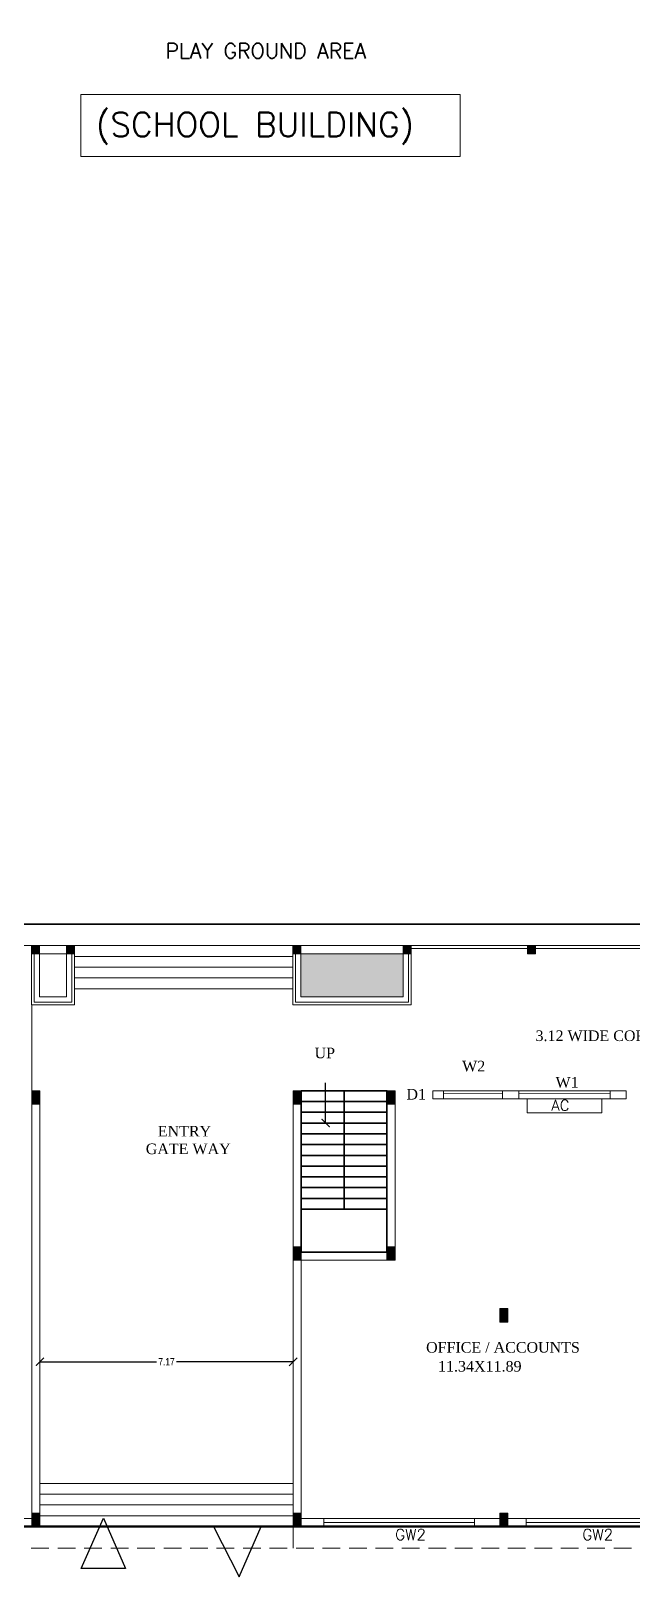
# Model space of a CAD drawing. Header units: metres. Extents: x 43 to 977, y 102 to 459.
# Drawn here: x 443.44 to 460.48, y 137.76 to 181.91 of the extents above; entities that cross this region are included whole.
import ezdxf

# ---------------------------------------------------------------- set-up
doc = ezdxf.new("R2010")
doc.units = ezdxf.units.M
doc.header["$MEASUREMENT"] = 0
doc.header["$PDMODE"] = 3
doc.linetypes.add('HIDDEN', pattern=[0.375, 0.25, -0.125])
doc.layers.get('0').update_dxf_attribs({"lineweight": 0})
doc.layers.get('Defpoints').update_dxf_attribs({"lineweight": 0})
for name, color, linetype, lineweight in [('BLK_1_FLR_0_BLT_UP_AREA_DEDUCT_EXISTING', 4, 'Continuous', 35), ('Column', 1, 'Continuous', 0), ('fence', 15, 'Continuous', 0), ('hatch', 7, 'Continuous', 0), ('Staircase', 140, 'Continuous', 0), ('TEXT', 130, 'Continuous', 0), ('TKT', 3, 'Continuous', 0), ('WAL', 6, 'Continuous', 0), ('WALL', 7, 'Continuous', 0), ('WALL200', 41, 'Continuous', 0), ('WIN', 13, 'Continuous', 0)]:
    doc.layers.add(name, color=color, linetype=linetype, lineweight=lineweight)
doc.layers.add('BLK_1_FLR_0_BLT_UP_AREA_EXISTING', color=15, linetype='Continuous')
doc.styles.get("Standard").update_dxf_attribs({"font": 'romans.shx'})
doc.styles.add('style2', font='romantic.ttf')
doc.styles.add('visa', font='swissc.ttf')
doc.dimstyles.new('o3', dxfattribs={"dimscale": 0.23, "dimtxt": 0.9, "dimasz": 1, "dimexe": 5, "dimexo": 9, "dimgap": 0.23, "dimtad": 0, "dimzin": 3, "dimdsep": 46, "dimtxsty": 'visa', "dimblk": 'ARCHTICK', "dimcen": 0.09, "dimse1": 1, "dimse2": 1, "dimclrd": 7, "dimclre": 256, "dimclrt": 7, "dimadec": 0, "dimazin": 0, "dimtfac": 0.23, "dimtofl": 0, "dimtmove": 2, "dimatfit": 1, "dimldrblk": 'ARCHTICK', "dimfxl": 0, "dimtolj": 1, "dimtzin": 0, "dimarcsym": 0})

# ---------------------------------------------------------------- blocks, each defined once
blk = doc.blocks.new('_ArchTick')
at = {"color": 0, "const_width": 0.15}
blk.add_lwpolyline([(-0.5, -0.5), (0.5, 0.5)], dxfattribs=at)
blk = doc.blocks.new('*D605')
at = {"layer": 'Defpoints', "color": 0, "lineweight": 30}
for p in [(435.997, 139.779), (443.461, 139.932), (443.461, 134.721)]:
    blk.add_point(p, dxfattribs=at)
at = {"layer": 'WALL', "color": 7, "lineweight": -2}
for p, q in [((435.997, 134.721), (439.295, 134.721)), ((443.461, 134.721), (440.162, 134.721))]:
    blk.add_line(p, q, dxfattribs=at)
at = {"layer": 'WALL', "color": 7, "lineweight": -2, "xscale": 0.23, "yscale": 0.23, "zscale": 0.23, "rotation": 180}
blk.add_blockref('_ArchTick', (435.997, 134.721), dxfattribs=at)
at = {"layer": 'WALL', "color": 7, "lineweight": -2, "xscale": 0.23, "yscale": 0.23, "zscale": 0.23}
blk.add_blockref('_ArchTick', (443.461, 134.721), dxfattribs=at)
at = {"layer": 'WALL', "color": 7, "insert": (439.729, 134.721), "char_height": 0.345, "attachment_point": 5, "style": 'visa'}
blk.add_mtext('\\A1;7.46', dxfattribs=at)
blk = doc.blocks.new('*D606')
at = {"layer": 'Defpoints', "color": 0, "lineweight": 30}
for p in [(443.461, 139.932), (443.689, 139.932), (443.689, 134.721)]:
    blk.add_point(p, dxfattribs=at)
at = {"layer": 'WALL', "color": 7, "lineweight": -2}
blk.add_line((443.461, 134.721), (443.689, 134.721), dxfattribs=at)
at = {"layer": 'WALL', "color": 7, "lineweight": -2, "xscale": 0.23, "yscale": 0.23, "zscale": 0.23, "rotation": 180}
blk.add_blockref('_ArchTick', (443.461, 134.721), dxfattribs=at)
at = {"layer": 'WALL', "color": 7, "lineweight": -2, "xscale": 0.23, "yscale": 0.23, "zscale": 0.23}
blk.add_blockref('_ArchTick', (443.689, 134.721), dxfattribs=at)
at = {"layer": 'WALL', "color": 7, "insert": (443.587, 135.032), "char_height": 0.345, "attachment_point": 5, "style": 'visa'}
blk.add_mtext('\\A1;0.23', dxfattribs=at)
blk = doc.blocks.new('*D607')
at = {"layer": 'Defpoints', "color": 0, "lineweight": 30}
for p in [(450.86, 141.341), (443.689, 139.932), (450.86, 134.721)]:
    blk.add_point(p, dxfattribs=at)
at = {"layer": 'WALL', "color": 7, "lineweight": -2}
for p, q in [((443.689, 134.721), (446.842, 134.721)), ((450.86, 134.721), (447.707, 134.721))]:
    blk.add_line(p, q, dxfattribs=at)
at = {"layer": 'WALL', "color": 7, "lineweight": -2, "xscale": 0.23, "yscale": 0.23, "zscale": 0.23, "rotation": 180}
blk.add_blockref('_ArchTick', (443.689, 134.721), dxfattribs=at)
at = {"layer": 'WALL', "color": 7, "lineweight": -2, "xscale": 0.23, "yscale": 0.23, "zscale": 0.23}
blk.add_blockref('_ArchTick', (450.86, 134.721), dxfattribs=at)
at = {"layer": 'WALL', "color": 7, "insert": (447.274, 134.721), "char_height": 0.345, "attachment_point": 5, "style": 'visa'}
blk.add_mtext('\\A1;7.17', dxfattribs=at)
blk = doc.blocks.new('*D608')
at = {"layer": 'Defpoints', "color": 0, "lineweight": 30}
for p in [(450.86, 141.341), (451.088, 141.341), (451.088, 134.721)]:
    blk.add_point(p, dxfattribs=at)
at = {"layer": 'WALL', "color": 7, "lineweight": -2}
blk.add_line((450.86, 134.721), (451.088, 134.721), dxfattribs=at)
at = {"layer": 'WALL', "color": 7, "lineweight": -2, "xscale": 0.23, "yscale": 0.23, "zscale": 0.23, "rotation": 180}
blk.add_blockref('_ArchTick', (450.86, 134.721), dxfattribs=at)
at = {"layer": 'WALL', "color": 7, "lineweight": -2, "xscale": 0.23, "yscale": 0.23, "zscale": 0.23}
blk.add_blockref('_ArchTick', (451.088, 134.721), dxfattribs=at)
at = {"layer": 'WALL', "color": 7, "insert": (450.986, 134.974), "char_height": 0.345, "attachment_point": 5, "style": 'visa'}
blk.add_mtext('\\A1;0.23', dxfattribs=at)
blk = doc.blocks.new('*D609')
at = {"layer": 'Defpoints', "color": 0, "lineweight": 30}
for p in [(451.088, 141.341), (462.43, 141.341), (462.43, 134.721)]:
    blk.add_point(p, dxfattribs=at)
at = {"layer": 'WALL', "color": 7, "lineweight": -2}
for p, q in [((451.088, 134.721), (456.219, 134.721)), ((462.43, 134.721), (457.299, 134.721))]:
    blk.add_line(p, q, dxfattribs=at)
at = {"layer": 'WALL', "color": 7, "lineweight": -2, "xscale": 0.23, "yscale": 0.23, "zscale": 0.23, "rotation": 180}
blk.add_blockref('_ArchTick', (451.088, 134.721), dxfattribs=at)
at = {"layer": 'WALL', "color": 7, "lineweight": -2, "xscale": 0.23, "yscale": 0.23, "zscale": 0.23}
blk.add_blockref('_ArchTick', (462.43, 134.721), dxfattribs=at)
at = {"layer": 'WALL', "color": 7, "insert": (456.759, 134.721), "char_height": 0.345, "attachment_point": 5, "style": 'visa'}
blk.add_mtext('\\A1;11.34', dxfattribs=at)
blk = doc.blocks.new('*D436')
at = {"layer": 'Defpoints', "color": 0, "lineweight": 30}
for p in [(443.689, 144.217), (450.86, 144.217), (450.86, 144.217)]:
    blk.add_point(p, dxfattribs=at)
at = {"layer": 'WALL', "color": 7, "lineweight": -2}
for p, q in [((443.689, 144.217), (446.994, 144.217)), ((450.86, 144.217), (447.555, 144.217))]:
    blk.add_line(p, q, dxfattribs=at)
at = {"layer": 'WALL', "color": 7, "lineweight": -2, "xscale": 0.23, "yscale": 0.23, "zscale": 0.23, "rotation": 180}
blk.add_blockref('_ArchTick', (443.689, 144.217), dxfattribs=at)
at = {"layer": 'WALL', "color": 7, "lineweight": -2, "xscale": 0.23, "yscale": 0.23, "zscale": 0.23}
blk.add_blockref('_ArchTick', (450.86, 144.217), dxfattribs=at)
at = {"layer": 'WALL', "color": 7, "insert": (447.274, 144.217), "char_height": 0.207, "attachment_point": 5, "style": 'visa'}
blk.add_mtext('\\A1;7.17', dxfattribs=at)
blk = doc.blocks.new('*D438')
at = {"layer": 'Defpoints', "color": 0, "lineweight": 30}
for p in [(415.215, 139.551), (486.085, 139.551), (415.215, 132.607)]:
    blk.add_point(p, dxfattribs=at)
at = {"layer": 'WALL', "color": 7, "lineweight": -2}
for p, q in [((415.215, 132.607), (450.103, 132.607)), ((486.085, 132.607), (451.197, 132.607))]:
    blk.add_line(p, q, dxfattribs=at)
at = {"layer": 'WALL', "color": 7, "lineweight": -2, "xscale": 0.23, "yscale": 0.23, "zscale": 0.23, "rotation": 180}
blk.add_blockref('_ArchTick', (415.215, 132.607), dxfattribs=at)
at = {"layer": 'WALL', "color": 7, "lineweight": -2, "xscale": 0.23, "yscale": 0.23, "zscale": 0.23}
blk.add_blockref('_ArchTick', (486.085, 132.607), dxfattribs=at)
at = {"layer": 'WALL', "color": 7, "insert": (450.65, 132.607), "char_height": 0.345, "attachment_point": 5, "style": 'visa'}
blk.add_mtext('\\A1;70.87', dxfattribs=at)

msp = doc.modelspace()

# ---------------------------------------------------------------- hatches: boundary and pattern name
h = msp.add_hatch()
h.set_pattern_fill('ANSI31', color=256, scale=0.025396, style=0)
h.set_pattern_definition([(45, (-4988.2378685, 1817.254031), (-0.0022447263868, 0.0022447263868), [])])
h.paths.add_polyline_path([(451.08815, 151.89332), (450.85958, 151.89332), (450.85958, 151.51238), (451.08815, 151.51238)])
h = msp.add_hatch()
h.set_pattern_fill('ANSI31', color=256, scale=0.025396, style=0)
h.set_pattern_definition([(45, (-4988.2378685, 1812.8350958), (-0.0022447263868, 0.0022447263868), [])])
h.paths.add_polyline_path([(451.08815, 147.47439), (450.85958, 147.47439), (450.85958, 147.09345), (451.08815, 147.09345)])
at = {"layer": 'hatch'}
h = msp.add_hatch(dxfattribs=at)
h.set_pattern_fill('ANSI31', color=256, scale=0.025396, style=0)
h.set_pattern_definition([(45, (-4981.178624, 1821.366606), (-0.0022447263868, 0.0022447263868), [])])
h.paths.add_polyline_path([(443.45198, 156.0059), (443.68055, 156.0059), (443.68055, 155.77733), (443.45198, 155.77733)])
h = msp.add_hatch(dxfattribs=at)
h.set_pattern_fill('ANSI31', color=256, scale=0.025396, style=0)
h.set_pattern_definition([(45, (-4986.435633, 1821.366606), (-0.0022447263868, 0.0022447263868), [])])
h.paths.add_polyline_path([(444.44243, 156.0059), (444.671, 156.0059), (444.671, 155.77733), (444.44243, 155.77733)])
h = msp.add_hatch(dxfattribs=at)
h.set_pattern_fill('ANSI31', color=256, scale=0.025396, style=0)
h.set_pattern_definition([(45, (-4988.2466317, 1821.366606), (-0.0022447263868, 0.0022447263868), [])])
h.paths.add_polyline_path([(451.07938, 156.0059), (450.85082, 156.0059), (450.85082, 155.77733), (451.07938, 155.77733)])
h = msp.add_hatch(dxfattribs=at)
h.set_pattern_fill('ANSI31', color=256, scale=0.025396, style=0)
h.set_pattern_definition([(45, (-4985.1229015, 1821.366606), (-0.0022447263868, 0.0022447263868), [])])
h.paths.add_polyline_path([(454.20311, 156.0059), (453.97455, 156.0059), (453.97455, 155.77733), (454.20311, 155.77733)])
h = msp.add_hatch(dxfattribs=at)
h.set_pattern_fill('ANSI31', color=256, scale=0.025396, style=0)
h.set_pattern_definition([(45, (-4981.5978967, 1821.366606), (-0.0022447263868, 0.0022447263868), [])])
h.paths.add_polyline_path([(457.72812, 156.0059), (457.49955, 156.0059), (457.49955, 155.77733), (457.72812, 155.77733)])
h = msp.add_hatch(dxfattribs=at)
h.set_pattern_fill('ANSI31', color=256, scale=0.025396, style=0)
h.set_pattern_definition([(45, (-4995.636707, 1817.254031), (-0.0022447263868, 0.0022447263868), [])])
h.paths.add_polyline_path([(443.68931, 151.89332), (443.46074, 151.89332), (443.46074, 151.51238), (443.68931, 151.51238)])
h = msp.add_hatch(dxfattribs=at)
h.set_pattern_fill('ANSI31', color=256, scale=0.025396, style=0)
h.set_pattern_definition([(45, (-4985.5779942, 1817.254031), (-0.0022447263868, 0.0022447263868), [])])
h.paths.add_polyline_path([(453.74802, 151.89332), (453.51946, 151.89332), (453.51946, 151.51238), (453.74802, 151.51238)])
h = msp.add_hatch(dxfattribs=at)
h.set_pattern_fill('ANSI31', color=256, scale=0.025396, style=0)
h.set_pattern_definition([(45, (-4985.5779942, 1812.8350958), (-0.0022447263868, 0.0022447263868), [])])
h.paths.add_polyline_path([(453.74802, 147.47439), (453.51946, 147.47439), (453.51946, 147.09345), (453.74802, 147.09345)])
h = msp.add_hatch(dxfattribs=at)
h.set_pattern_fill('ANSI31', color=256, scale=0.025396, style=0)
h.set_pattern_definition([(45, (-4982.3819915, 1811.0827594), (-0.0022447263868, 0.0022447263868), [])])
h.paths.add_polyline_path([(456.94402, 145.72205), (456.71546, 145.72205), (456.71546, 145.34111), (456.94402, 145.34111)])
for points in [[(443.68931, 139.93172), (443.46074, 139.93172), (443.46074, 139.55078), (443.68931, 139.55078)], [(451.08815, 139.93172), (450.85958, 139.93172), (450.85958, 139.55078), (451.08815, 139.55078)]]:
    msp.add_hatch(color=256, dxfattribs=at).paths.add_polyline_path(points)
h = msp.add_hatch(dxfattribs=at)
h.set_pattern_fill('ANSI31', color=256, scale=0.025396, style=0)
h.set_pattern_definition([(45, (-4982.3819915, 1805.2924303), (-0.0022447263868, 0.0022447263868), [])])
h.paths.add_polyline_path([(456.94402, 139.93172), (456.71546, 139.93172), (456.71546, 139.55078), (456.94402, 139.55078)])
at = {"layer": 'WAL'}
h = msp.add_hatch(dxfattribs=at)
h.set_pattern_fill('AR-SAND', color=3, scale=0.203169, angle=52.91359, style=0)
h.set_pattern_definition([(90.4135904, (-4952.59777, 1804.6813), (-0.320005175, 0.225855224), [0, -0.308817549, 0, -0.345388048, 0, -0.33015034]), (60.41359, (-4952.59777, 1804.6813), (-0.24057161, 0.632589533), [0, -0.16659894, 0, -0.278342133, 0, -0.106663956]), (20.4135904, (-4952.74846, 1804.48197), (0.380611872, 0.505413953), [0, -0.10158472, 0, -0.365704992, 0, -0.477448184]), (10.41359, (-4952.74846, 1804.48197), (0.2260474, 0.59474261), [0, -0.05079236, 0, -0.23973994, 0, -0.274278744])])
h.paths.add_polyline_path([(453.97455, 155.77733), (451.07938, 155.77733), (451.07938, 154.55832), (453.97455, 154.55832)])
h.paths.add_polyline_path([(464.14829, 155.81075), (461.25312, 155.81075), (461.25312, 154.59173), (464.14829, 154.59173)])
h.paths.add_polyline_path([(473.56459, 154.59173), (473.56459, 155.77733), (470.84459, 155.77733), (470.84459, 154.59173)])

# ---------------------------------------------------------------- linework, layer by layer
for p, q in [((450.85958, 151.89332), (450.85958, 147.09345)), ((451.08815, 151.89332), (450.85958, 151.89332)), ((452.3038, 151.89332), (451.08815, 151.89332)), ((451.08815, 151.89332), (451.08815, 147.32201)), ((452.3038, 151.58857), (451.08815, 151.58857)), ((452.3038, 148.54103), (452.3038, 151.89332)), ((453.51946, 147.32201), (453.51946, 151.89332)), ((452.3038, 151.28382), (451.08815, 151.28382)), ((452.3038, 150.97906), (451.08815, 150.97906)), ((452.3038, 150.67431), (451.08815, 150.67431)), ((452.3038, 150.36955), (451.08815, 150.36955)), ((452.3038, 150.0648), (451.08815, 150.0648)), ((452.3038, 149.76005), (451.08815, 149.76005)), ((452.3038, 149.45529), (451.08815, 149.45529)), ((452.3038, 149.15054), (451.08815, 149.15054)), ((452.3038, 148.84578), (451.08815, 148.84578)), ((452.3038, 148.54103), (451.08815, 148.54103)), ((451.08815, 147.32201), (453.51946, 147.32201))]:
    msp.add_line(p, q)
at = {"lineweight": 35, "ltscale": 20}
for p, q in [((451.08815, 151.89332), (452.3038, 151.89332)), ((451.08815, 151.58857), (452.3038, 151.58857)), ((452.3038, 151.89332), (453.51946, 151.89332)), ((452.3038, 151.58857), (453.51946, 151.58857)), ((451.08815, 151.28382), (452.3038, 151.28382)), ((452.3038, 151.28382), (453.51946, 151.28382)), ((451.08815, 150.97906), (452.3038, 150.97906)), ((451.08815, 150.67431), (452.3038, 150.67431)), ((452.3038, 150.97906), (453.51946, 150.97906)), ((452.3038, 150.67431), (453.51946, 150.67431)), ((451.08815, 150.36955), (452.3038, 150.36955)), ((452.3038, 150.36955), (453.51946, 150.36955)), ((451.08815, 150.0648), (452.3038, 150.0648)), ((451.08815, 149.76005), (452.3038, 149.76005)), ((452.3038, 150.0648), (453.51946, 150.0648)), ((452.3038, 149.76005), (453.51946, 149.76005)), ((451.08815, 149.45529), (452.3038, 149.45529)), ((452.3038, 149.45529), (453.51946, 149.45529)), ((451.08815, 149.15054), (452.3038, 149.15054)), ((451.08815, 148.84578), (452.3038, 148.84578)), ((452.3038, 149.15054), (453.51946, 149.15054)), ((452.3038, 148.84578), (453.51946, 148.84578)), ((451.08815, 148.54103), (452.3038, 148.54103)), ((452.3038, 148.54103), (453.51946, 148.54103))]:
    msp.add_line(p, q, dxfattribs=at)
at = {"linetype": 'HIDDEN'}
for p, q in [((452.3038, 151.89332), (453.51946, 151.89332)), ((452.3038, 151.58857), (453.51946, 151.58857)), ((452.3038, 151.28382), (453.51946, 151.28382)), ((452.3038, 150.97906), (453.51946, 150.97906)), ((452.3038, 150.67431), (453.51946, 150.67431)), ((452.3038, 150.36955), (453.51946, 150.36955)), ((452.3038, 150.0648), (453.51946, 150.0648)), ((452.3038, 149.76005), (453.51946, 149.76005)), ((452.3038, 149.45529), (453.51946, 149.45529)), ((452.3038, 149.15054), (453.51946, 149.15054)), ((452.3038, 148.84578), (453.51946, 148.84578)), ((452.3038, 148.54103), (453.51946, 148.54103))]:
    msp.add_line(p, q, dxfattribs=at)
for points in [[(450.85958, 151.89332), (451.08815, 151.89332), (451.08815, 151.51238), (450.85958, 151.51238)], [(450.85958, 147.47439), (451.08815, 147.47439), (451.08815, 147.09345), (450.85958, 147.09345)]]:
    msp.add_lwpolyline(points, close=True)
at = {"lineweight": 35, "ltscale": 20}
for points in [[(451.08815, 151.89332), (452.3038, 151.89332), (452.3038, 148.54103), (451.08815, 148.54103)], [(452.3038, 148.54103), (453.51946, 148.54103), (453.51946, 151.89332), (452.3038, 151.89332)], [(453.51946, 148.54103), (451.08815, 148.54103), (451.08815, 147.32201), (453.51946, 147.32201)]]:
    msp.add_lwpolyline(points, close=True, dxfattribs=at)
at = {"layer": 'BLK_1_FLR_0_BLT_UP_AREA_DEDUCT_EXISTING', "color": 26, "lineweight": 35}
msp.add_lwpolyline([(429.35354, 156.61554), (471.38312, 156.61554)], dxfattribs=at)
msp.add_lwpolyline([(453.51802, 147.32345), (451.08958, 147.32345), (451.08958, 151.89332), (453.51802, 151.89332)], close=True, dxfattribs=at)
at = {"layer": 'BLK_1_FLR_0_BLT_UP_AREA_EXISTING', "color": 26, "lineweight": 50}
msp.add_lwpolyline([(485.16252, 182.89103), (485.37183, 181.89751), (485.75323, 179.90305), (485.92526, 178.90241), (485.99042, 178.5026), (486.08482, 177.8997), (486.08644, 139.55078), (415.21537, 139.55078)], dxfattribs=at)
at = {"layer": 'Column'}
for points in [[(443.68055, 156.0059), (443.45198, 156.0059), (443.45198, 155.77733), (443.68055, 155.77733)], [(444.671, 156.0059), (444.44243, 156.0059), (444.44243, 155.77733), (444.671, 155.77733)], [(450.85082, 156.0059), (451.07938, 156.0059), (451.07938, 155.77733), (450.85082, 155.77733)], [(453.97455, 156.0059), (454.20311, 156.0059), (454.20311, 155.77733), (453.97455, 155.77733)], [(457.49955, 156.0059), (457.72812, 156.0059), (457.72812, 155.77733), (457.49955, 155.77733)], [(443.46074, 151.89332), (443.68931, 151.89332), (443.68931, 151.51238), (443.46074, 151.51238)], [(453.51946, 151.89332), (453.74802, 151.89332), (453.74802, 151.51238), (453.51946, 151.51238)], [(453.51946, 147.47439), (453.74802, 147.47439), (453.74802, 147.09345), (453.51946, 147.09345)], [(456.71546, 145.72205), (456.94402, 145.72205), (456.94402, 145.34111), (456.71546, 145.34111)], [(443.46074, 139.93172), (443.68931, 139.93172), (443.68931, 139.55078), (443.46074, 139.55078)], [(450.85958, 139.93172), (451.08815, 139.93172), (451.08815, 139.55078), (450.85958, 139.55078)], [(456.71546, 139.93172), (456.94402, 139.93172), (456.94402, 139.55078), (456.71546, 139.55078)]]:
    msp.add_lwpolyline(points, close=True, dxfattribs=at)
at = {"layer": 'fence', "linetype": 'HIDDEN', "ltscale": 10}
msp.add_line((450.85958, 139.55078), (450.85958, 138.94127), dxfattribs=at)
at = {"layer": 'hatch'}
for p, q in [((439.72869, 156.0059), (443.45198, 156.0059)), ((443.45198, 156.0059), (444.671, 156.0059)), ((454.20311, 156.0059), (450.85082, 156.0059)), ((443.68055, 154.55832), (443.68055, 155.77733)), ((444.44243, 155.77733), (443.68055, 155.77733)), ((444.44243, 154.55832), (444.44243, 155.77733)), ((451.07938, 154.55832), (451.07938, 155.77733)), ((451.07938, 155.77733), (453.97455, 155.77733)), ((453.97455, 154.55832), (453.97455, 155.77733)), ((444.44243, 154.55832), (443.68055, 154.55832)), ((451.07938, 154.55832), (453.97455, 154.55832))]:
    msp.add_line(p, q, dxfattribs=at)
at = {"layer": 'Staircase'}
for p, q in [((443.45198, 154.32975), (443.45198, 155.92971)), ((443.52817, 154.40594), (443.52817, 156.0059)), ((444.59481, 154.40594), (444.59481, 156.0059)), ((444.671, 156.0059), (450.85082, 156.0059)), ((444.671, 154.44403), (444.671, 156.0059)), ((450.85082, 154.44403), (450.85082, 156.0059)), ((450.92701, 154.40594), (450.92701, 156.0059)), ((454.12693, 154.40594), (454.12693, 156.0059)), ((461.02456, 156.0059), (454.20311, 156.0059)), ((454.20311, 154.32975), (454.20311, 155.92971)), ((461.02456, 155.92971), (454.20311, 155.92971)), ((444.671, 155.70115), (450.85082, 155.70115)), ((444.671, 155.39639), (450.85082, 155.39639)), ((444.671, 155.09164), (450.85082, 155.09164)), ((444.671, 154.78688), (450.85082, 154.78688)), ((444.671, 154.32975), (443.45198, 154.32975)), ((444.59481, 154.40594), (443.52817, 154.40594)), ((444.671, 154.44403), (444.671, 154.32975)), ((450.85082, 154.44403), (450.85082, 154.32975)), ((450.85082, 154.32975), (454.20311, 154.32975)), ((450.92701, 154.40594), (454.12693, 154.40594)), ((443.68931, 140.7698), (450.85958, 140.7698)), ((443.68931, 140.7698), (450.85958, 140.7698)), ((443.68931, 140.7698), (450.85958, 140.7698)), ((443.68931, 140.46504), (450.85958, 140.46504)), ((443.68931, 140.46504), (450.85958, 140.46504)), ((443.68931, 140.46504), (450.85958, 140.46504)), ((443.68931, 140.16029), (450.85958, 140.16029)), ((443.68931, 140.16029), (450.85958, 140.16029)), ((443.68931, 140.16029), (450.85958, 140.16029)), ((443.68931, 139.85554), (450.85958, 139.85554)), ((443.68931, 139.55078), (450.85958, 139.55078)), ((448.9085, 139.85554), (450.85958, 139.85554)), ((448.9085, 139.85554), (450.85958, 139.85554)), ((448.9085, 139.55078), (450.85958, 139.55078)), ((448.9085, 139.55078), (450.85958, 139.55078))]:
    msp.add_line(p, q, dxfattribs=at)
at = {"layer": 'Staircase', "linetype": 'HIDDEN', "ltscale": 2}
msp.add_line((486.69432, 138.93593), (414.60587, 138.93593), dxfattribs=at)
at = {"layer": 'TKT'}
msp.add_lwpolyline([(444.8505, 180.12053), (455.59257, 180.12053), (455.59257, 178.35833), (444.8505, 178.35833)], close=True, dxfattribs=at)
at = {"layer": 'WAL'}
for p, q in [((448.9085, 139.55078), (442.85123, 139.55078)), ((451.40781, 139.55078), (453.23634, 139.55078))]:
    msp.add_line(p, q, dxfattribs=at)
at = {"layer": 'WALL'}
for p, q in [((471.38312, 156.61554), (429.33441, 156.61554)), ((443.46074, 151.89332), (443.46074, 154.32975)), ((443.46074, 139.93172), (443.46074, 151.89332)), ((443.68931, 139.93172), (443.68931, 151.89332)), ((450.85958, 139.55078), (450.85958, 151.89332)), ((451.08815, 139.77935), (451.08815, 151.66476)), ((453.74802, 151.89332), (453.51946, 151.89332)), ((453.51946, 151.89332), (453.74802, 151.89332)), ((453.74802, 151.66476), (453.74802, 151.89332)), ((453.74802, 147.09345), (453.74802, 151.89332)), ((453.74802, 151.66476), (453.74802, 151.66476)), ((454.81466, 151.66476), (454.81466, 151.89332)), ((460.29683, 151.89332), (454.81466, 151.89332)), ((460.29683, 151.66476), (454.81466, 151.66476)), ((455.11747, 151.66476), (455.11747, 151.89332)), ((456.79362, 151.66476), (456.79362, 151.89332)), ((457.25152, 151.66476), (457.25152, 151.89332)), ((459.84193, 151.66476), (459.84193, 151.89332)), ((460.29683, 151.66476), (460.29683, 151.89332)), ((450.85958, 147.09345), (453.74802, 147.09345)), ((443.46074, 139.77935), (442.85123, 139.77935)), ((448.9085, 139.55078), (442.85123, 139.55078)), ((451.728, 139.55078), (450.85958, 139.55078)), ((451.728, 139.77935), (451.08815, 139.77935)), ((451.728, 139.77935), (451.728, 139.77935)), ((451.728, 139.55078), (451.728, 139.77935)), ((457.46399, 139.77935), (455.99456, 139.77935)), ((455.99456, 139.77935), (455.99456, 139.55078)), ((457.46399, 139.55078), (455.99456, 139.55078)), ((457.46399, 139.77935), (457.46399, 139.55078))]:
    msp.add_line(p, q, dxfattribs=at)
msp.add_arc((407.06191, 166.26519), 67.88216, 351.8367746, 38.3594216, dxfattribs=at)
at = {"layer": 'WALL200', "lineweight": 30}
for points in [[(446.11241, 138.36203), (444.85996, 138.36203), (445.48619, 139.78775), (446.11241, 138.36203)], [(449.95805, 139.55008), (448.60601, 139.55078), (449.33183, 138.12436), (449.95805, 139.55008)]]:
    msp.add_lwpolyline(points, dxfattribs=at)
at = {"layer": 'WIN', "color": 7}
for p, q in [((455.11747, 151.89332), (456.79362, 151.89332)), ((456.79362, 151.66476), (455.11747, 151.66476)), ((457.25152, 151.89332), (459.84193, 151.89332)), ((459.84193, 151.66476), (457.25152, 151.66476)), ((451.728, 139.77935), (455.99456, 139.77935)), ((455.99456, 139.55078), (451.728, 139.55078)), ((461.73055, 139.77935), (457.46399, 139.77935)), ((457.46399, 139.55078), (461.73055, 139.55078))]:
    msp.add_line(p, q, dxfattribs=at)
at = {"layer": 'WIN', "const_width": 0.0254}
for points in [[(455.11747, 151.81246), (456.79362, 151.81246)], [(457.25152, 151.81246), (459.84193, 151.81246)], [(451.728, 139.66506), (455.99456, 139.66506)], [(461.73055, 139.66506), (457.46399, 139.66506)]]:
    msp.add_lwpolyline(points, dxfattribs=at)
at = {"layer": 'WIN', "lineweight": 9}
msp.add_lwpolyline([(457.48662, 151.66476), (459.60683, 151.66476), (459.60683, 151.26525), (457.48662, 151.26525)], close=True, dxfattribs=at)

# ---------------------------------------------------------------- texts
at = {"layer": 'TEXT', "color": 4, "style": 'style2'}
for s, p in [('UP', (451.46865, 152.81582)), ('W2', (455.64828, 152.44371)), ('D1', (454.0702, 151.64579)), ('W1', (458.29395, 151.98447)), ('OFFICE / ACCOUNTS', (454.62706, 144.47578)), ('11.34X11.89', (454.96488, 143.93948))]:
    msp.add_text(s, height=0.3, dxfattribs=at).set_placement(p)
at = {"layer": 'TEXT', "color": 4, "char_height": 0.3, "width": 13.116707, "attachment_point": 1, "style": 'style2'}
for s, insert in [('3.12 WIDE CORRIDOR', (457.72775, 153.60393)), ('   ENTRY \\PGATE WAY', (446.68745, 150.89954))]:
    msp.add_mtext(s, dxfattribs=dict(at, insert=insert))
at = {"layer": 'WALL'}
for s, height, p in [('PLAY GROUND AREA', 0.4266558, (447.24414, 181.14223)), ('(SCHOOL BUILDING)', 0.6826493, (445.27554, 178.92678)), ('GW2', 0.313036, (453.75164, 139.16527)), ('GW2', 0.313036, (459.05365, 139.16527))]:
    msp.add_text(s, height=height, dxfattribs=at).set_placement(p)
at = {"layer": 'WIN', "lineweight": 9}
msp.add_text('AC', height=0.304754, dxfattribs=at).set_placement((458.17882, 151.33301))

# ---------------------------------------------------------------- dimensions: what is measured, and where the dimension line sits
at = {"layer": 'WALL'}
for base, p1, p2, override, picture, middle in [((450.85958, 144.21701), (443.68931, 144.21701), (450.85958, 144.21701), {"dimpost": '\\X'}, '*D436', (447.27444, 144.21701)), ((450.85958, 134.72092), (443.68931, 139.93171), (450.85958, 141.3412), {"dimtxt": 1.5, "dimpost": '\\X'}, '*D607', (447.27444, 134.72092)), ((462.43011, 134.72092), (451.08815, 141.3412), (462.43011, 141.3412), {"dimtxt": 1.5, "dimpost": '\\X'}, '*D609', (456.75913, 134.72092)), ((415.21537, 132.60729), (486.08481, 139.55078), (415.21537, 139.55078), {"dimtxt": 1.5, "dimpost": '\\X'}, '*D438', (450.65009, 132.60729)), ((443.46074, 134.72092), (435.99664, 139.77933), (443.46074, 139.93171), {"dimtxt": 1.5, "dimpost": '\\X'}, '*D605', (439.72869, 134.72092))]:
    dim = msp.add_linear_dim(base=base, p1=p1, p2=p2, dimstyle='o3', override=override, dxfattribs=at)
    dim.commit()
    dim.dimension.update_dxf_attribs({"geometry": picture, "text_midpoint": middle})
for base, p1, p2, picture, middle in [((451.08815, 134.72092), (450.85958, 141.3412), (451.08815, 141.3412), '*D608', (450.98617, 134.97417)), ((443.68931, 134.72092), (443.46074, 139.93171), (443.68931, 139.93171), '*D606', (443.58716, 135.03167))]:
    dim = msp.add_linear_dim(base=base, p1=p1, p2=p2, dimstyle='o3', override={"dimtxt": 1.5, "dimpost": '\\X'}, dxfattribs=at)
    dim.commit()
    dim.dimension.update_dxf_attribs({"geometry": picture, "text_midpoint": middle, "dimtype": 160})

# ---------------------------------------------------------------- leaders
at = {"layer": 'WALL', "ltscale": 20}
msp.add_leader([(451.78172, 150.97906), (451.78172, 152.1226)], dimstyle='o3', override={"dimgap": 0.23, "dimtad": 0}, dxfattribs=at)

doc.saveas('drawing.dxf')
